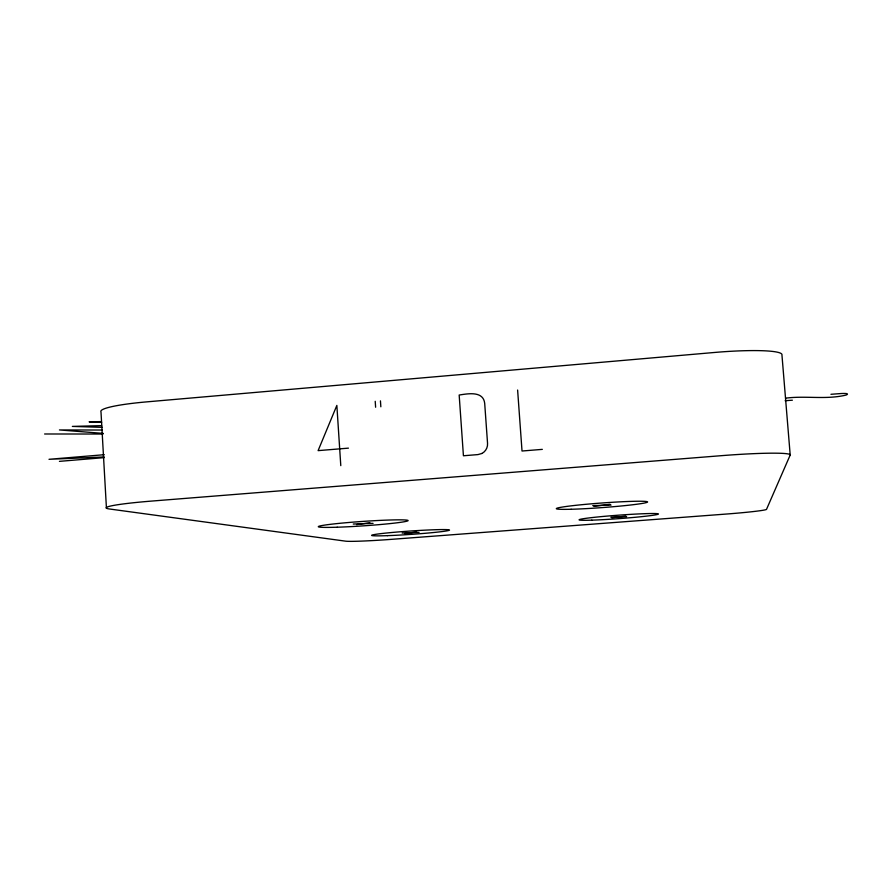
<?xml version="1.0" encoding="UTF-8"?>
<svg xmlns="http://www.w3.org/2000/svg" width="892" height="892" viewBox="0 0 892 892"><rect width="100%" height="100%" fill="white"/><g stroke="black" fill="none" stroke-linecap="round" stroke-linejoin="round"><path stroke-width="1.34" d="M790.201 455.02L766.529 509.321A41.199 1.717 -4.3 0 1 725.43 514.115L391.599 539.337A39.861 1.65 -3.9 0 1 345.605 541.165L109.683 509.02A65.161 4.27 -3.4 0 1 152.432 501.014L722.197 455.611A67.669 4.627 -4.5 0 1 790.201 455.02L781.949 355.016A67.413 8.061 -5 0 0 713.957 352.518L146.645 401.879A64.926 7.437 -3 0 0 100.986 411.848L106.438 508.117M356.544 524.63L369.924 522.745M593.961 506.4L609.994 504.292M404.645 533.516L416.709 531.944M611.734 517.795L625.816 516.067M785.874 398.133C805.811 395.58 826.103 399.839 845.895 395.111A25.411 2.431 -5.1 0 0 846.764 393.628A11.094 1.059 -5.1 0 0 841.189 393.528L830.943 394.297M104.23 454.697L49.004 459.302L104.13 456.972M792.375 400.207L785.127 400.72M59.441 461.354L104.331 457.618M348.449 448.141L318.098 450.638L336.853 405.414L340.789 465.646M542.325 449.367L522.021 451.017L517.616 390.038M402.158 533.048L419.095 532.413M353.254 524.028L373.068 523.37M610.819 517.204L626.619 516.669M592.745 505.619L611.065 505.084M101.599 425.651L72.352 426.409L102.335 427.346M101.476 421.604L89.1 421.838L101.632 422.384M102.089 430.033L59.441 429.944L103.193 433.389M44.6 433.991L103.048 434.025M380.449 400.865L380.839 406.797M375.22 401.311L375.621 407.243M481.936 453.459L477.989 454.585L463.427 455.767L459.168 395.033C467.765 393.707 483.263 390.685 484.69 403.307L487.545 443.324A10.459 10.336 -59.4 0 1 481.936 453.459M337.187 527.217A44.934 2.23 -3.9 0 0 407.778 520.861A44.934 2.23 -3.9 0 0 344.457 522.868A44.934 2.23 -3.9 0 0 337.187 527.217M591.809 520.159A39.783 1.739 -4.2 0 0 657.482 514.45A39.783 1.739 -4.2 0 0 607.129 516.089A39.783 1.739 -4.2 0 0 591.809 520.159M387.373 535.657A39.081 1.695 -3.9 0 0 449.356 530.238A39.081 1.695 -3.9 0 0 395.167 532.201A39.081 1.695 -3.9 0 0 387.373 535.657M571.136 509.265A45.771 2.308 -4.2 0 0 646.577 502.519A45.771 2.308 -4.2 0 0 588.33 504.091A45.771 2.308 -4.2 0 0 571.136 509.265"/></g></svg>
